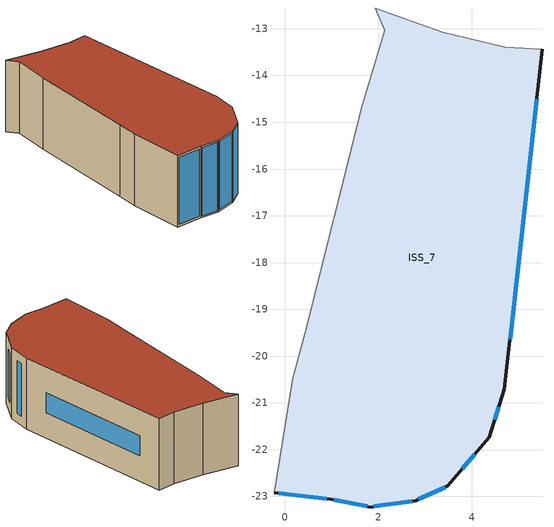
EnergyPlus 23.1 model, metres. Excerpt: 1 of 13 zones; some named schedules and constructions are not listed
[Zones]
ISS_7
 floor outside (90.1-2019 Nonresidential CZ 0 Exterior Floor (Mass)): -0.22,-22.92 0.16,-20.47 0.44,-19.49 1.65,-14.64 2.13,-13.04 1.93,-12.56 3.38,-13.07 4.71,-13.4 5.5,-13.44 4.7,-20.71 4.37,-21.73 3.48,-22.77 2.8,-23.09 1.83,-23.22 0.98,-23.06 z9
 wall outside (90.1-2019 Nonresidential CZ 0 Exterior Wall (Mass)): -0.22,-22.92 0.98,-23.06 1.83,-23.22 2.8,-23.09 3.48,-22.77 4.37,-21.73 4.7,-20.71 5.5,-13.44 z9:12
 wall to ISS_0 (Interior Partition (Mass)_FLIPPED): 5.5,-13.44 4.71,-13.4 3.38,-13.07 1.93,-12.56 2.13,-13.04 1.65,-14.64 0.44,-19.49 z9:12
 wall to ISS_11 (Interior Partition (Mass)): 0.44,-19.49 0.16,-20.47 -0.22,-22.92 z9:12
 window (90.1-2019 Nonresidential CZ 0 Glazing (Operable)): -0.13,-22.93 0.89,-23.05 z9.09:11.91; 1.05,-23.07 1.76,-23.21 z9.07:11.93; 1.9,-23.21 2.72,-23.1 z9.08:11.92; 2.85,-23.06 3.43,-22.8 z9.06:11.94; 3.8,-22.41 4.06,-22.1 z9.48:11.52; 4.49,-21.36 4.58,-21.08 z9.39:11.61; 4.81,-19.64 5.38,-14.51 z10.07:10.93
 roof outside (90.1-2019 Nonresidential CZ 0 Exterior Roof (Mass)): -0.22,-22.92 0.98,-23.06 1.83,-23.22 2.8,-23.09 3.48,-22.77 4.37,-21.73 4.7,-20.71 5.5,-13.44 4.71,-13.4 3.38,-13.07 1.93,-12.56 2.13,-13.04 1.65,-14.64 0.44,-19.49 0.16,-20.47 z12
[Schedule:Week:Daily]
CoolAvail_ISS_4_3: a964d107-99e5-4c3f-80a4-b375b6296ccf, 2bf5643d-2712-495e-b11b-f71902a6beb9, 5cc6bdb1-05a1-42f5-8221-9d794d79924b, 2a3339b3-e2e2-45cf-b4ec-3f7e3fbc4b55, 3115536e-5706-4f12-9700-b6739fd72d3d, a417bc9b-de5d-478e-ac5a-152c6a4f7a89, fb0c9244-f965-4aaa-a2ea-ef8543a84256, a964d107-99e5-4c3f-80a4-b375b6296ccf, a964d107-99e5-4c3f-80a4-b375b6296ccf, a964d107-99e5-4c3f-80a4-b375b6296ccf, a964d107-99e5-4c3f-80a4-b375b6296ccf, a964d107-99e5-4c3f-80a4-b375b6296ccf
CoolAvail_ISS_4_4: 6da0d640-41d6-4d81-b6cd-84a96e27eb92, dc335e7b-e40b-45d7-a3b8-b3f38785f657, 0a8c2671-be92-4c7e-aefa-c823da672600, 25096b80-bc5d-4046-ae34-9a421a7ba3f3, 17924a3c-c327-41d2-8c3e-03fad28696f8, 5b6cb459-1bee-44b7-8ed4-1532ec9fd585, dc335e7b-e40b-45d7-a3b8-b3f38785f657, 6da0d640-41d6-4d81-b6cd-84a96e27eb92, 6da0d640-41d6-4d81-b6cd-84a96e27eb92, 6da0d640-41d6-4d81-b6cd-84a96e27eb92, 6da0d640-41d6-4d81-b6cd-84a96e27eb92, 6da0d640-41d6-4d81-b6cd-84a96e27eb92
CoolAvail_ISS_4_5: 1b2b79ad-1cd5-4e6e-8a93-2c334258d025, 7fac5dca-6247-45cd-8dfd-59ff1113f6d2, 0d3f302e-39b3-46db-91ad-ebb567b88478, 2ed8bb58-8f91-4013-ab6e-6fc83ace663d, 6d769ada-60ce-4cc0-b9dc-2cb87715f69f, 34333be0-0b36-417a-bdaa-6125df437898, 1771ffd5-caa0-4928-820c-20e77cdef4f0, 1b2b79ad-1cd5-4e6e-8a93-2c334258d025, 1b2b79ad-1cd5-4e6e-8a93-2c334258d025, 1b2b79ad-1cd5-4e6e-8a93-2c334258d025, 1b2b79ad-1cd5-4e6e-8a93-2c334258d025, 1b2b79ad-1cd5-4e6e-8a93-2c334258d025
CoolAvail_ISS_4_6: 5786a1c6-38cc-438a-a068-25cba8108d9f, 99714c36-b1d6-4269-a341-3a8989bea4df, b6e89017-2100-4019-9f46-5af95941ae45, ad3a6a62-cc7b-4c7e-a7e5-a267f50f4db2, 9b5191b9-2555-434d-b0ed-037681804869, 77e88983-67f6-4b44-98dd-3054537edaa1, dbd4606c-3431-4140-add9-9da3cfab12af, 5786a1c6-38cc-438a-a068-25cba8108d9f, 5786a1c6-38cc-438a-a068-25cba8108d9f, 5786a1c6-38cc-438a-a068-25cba8108d9f, 5786a1c6-38cc-438a-a068-25cba8108d9f, 5786a1c6-38cc-438a-a068-25cba8108d9f
CoolAvail_ISS_4_7: c21ce18f-258a-42b2-8b25-b9ab2e27f413, b43b7172-e3fb-4373-bdc9-8f749b47d15a, bf85736a-8573-442e-bd85-ff585c752e59, 517003f4-7d9d-40fb-96d9-487fb39c5bf8, d911e7df-975a-4f11-9ff0-e05dcd8c4814, ecacc597-b4bd-4c38-8eed-319bf132f5de, d5c7f0f5-559e-4bac-bf6a-45cfbae4ef2a, c21ce18f-258a-42b2-8b25-b9ab2e27f413, c21ce18f-258a-42b2-8b25-b9ab2e27f413, c21ce18f-258a-42b2-8b25-b9ab2e27f413, c21ce18f-258a-42b2-8b25-b9ab2e27f413, c21ce18f-258a-42b2-8b25-b9ab2e27f413
CoolAvail_ISS_4_8: c855a87a-381b-46c5-9509-19cdc15a7f16, 301e79a2-4036-4552-9288-b8d9b4fa0011, 93b745e8-7b9f-4e30-bf71-441b1fdfacd8, e88b8bb8-62ab-4327-a7bc-c4fc003f64de, bbe2ed1d-55af-43bf-9d37-65de6e4a3dd3, 0d434c85-d0d1-4a07-af58-6785c255dbec, 12531b47-a778-409a-afc3-5f5a1a383e38, c855a87a-381b-46c5-9509-19cdc15a7f16, c855a87a-381b-46c5-9509-19cdc15a7f16, c855a87a-381b-46c5-9509-19cdc15a7f16, c855a87a-381b-46c5-9509-19cdc15a7f16, c855a87a-381b-46c5-9509-19cdc15a7f16
CoolAvail_ISS_4_9: 0e76d949-a282-46ec-b801-109060926de2, b4f32424-d3d6-4af7-a79c-c04e2e11757a, 12531b47-a778-409a-afc3-5f5a1a383e38, e719e640-7e00-489b-8edd-bfe7804a2d2a, b5618662-c7cc-49cd-b34e-3453c7b254f5, 1922962d-f5d9-4df7-88ca-7a33a5eb062f, dd18dc81-d582-4864-a0d4-3ada93574e7f, 0e76d949-a282-46ec-b801-109060926de2, 0e76d949-a282-46ec-b801-109060926de2, 0e76d949-a282-46ec-b801-109060926de2, 0e76d949-a282-46ec-b801-109060926de2, 0e76d949-a282-46ec-b801-109060926de2
CoolAvail_ISS_4_10: f2bd7b92-6a91-4a89-8048-be345e62b38b, 12531b47-a778-409a-afc3-5f5a1a383e38, cb1b75e0-4137-4ada-927f-2a61dd554a3e, 09a565fc-3c68-4068-ac26-319aca6ba4b6, 816801dc-b40d-4246-9c25-0442f06b9d2d, 4eb1512c-ff09-472e-9494-275f9ae03200, 5d9c1a4a-b97f-4733-94bd-e5325f87bb21, f2bd7b92-6a91-4a89-8048-be345e62b38b, f2bd7b92-6a91-4a89-8048-be345e62b38b, f2bd7b92-6a91-4a89-8048-be345e62b38b, f2bd7b92-6a91-4a89-8048-be345e62b38b, f2bd7b92-6a91-4a89-8048-be345e62b38b
CoolAvail_ISS_4_11: 12531b47-a778-409a-afc3-5f5a1a383e38, 2626e346-23d2-4094-83a7-631a79799c78, 0bedf773-e20a-4acd-be5e-dfccc22e870d, 24e94fec-3535-439c-998b-a71de5d75a6d, d685fd45-53cd-4718-a5ea-5b6e2e856276, 3d46383b-c6ac-4ba4-9cc0-c0f1da04c7fa, 770208d9-5b4d-4cf1-9200-3452b372fe61, 12531b47-a778-409a-afc3-5f5a1a383e38, 12531b47-a778-409a-afc3-5f5a1a383e38, 12531b47-a778-409a-afc3-5f5a1a383e38, 12531b47-a778-409a-afc3-5f5a1a383e38, 12531b47-a778-409a-afc3-5f5a1a383e38
CoolAvail_ISS_4_12: 2a49bd9e-9915-47a3-954b-a32c9e47500b, 9e08d60f-c9da-484f-bf9e-7837ddd3a511, 85e938f2-61f0-4092-8ec3-83b8dffe3a66, 8ebf287d-460c-41da-8c03-126490aeafa5, 22e4fa96-4470-425b-901e-3615cbdfe0e1, 40eb410b-8b97-46fa-b254-2115dea6cfaa, 4159b8c2-2a64-4123-9940-32357fc1731d, 2a49bd9e-9915-47a3-954b-a32c9e47500b, 2a49bd9e-9915-47a3-954b-a32c9e47500b, 2a49bd9e-9915-47a3-954b-a32c9e47500b, 2a49bd9e-9915-47a3-954b-a32c9e47500b, 2a49bd9e-9915-47a3-954b-a32c9e47500b
CoolAvail_ISS_4_13: 384848ea-7a93-4560-b8ee-ec5266d10625, 614eb25d-e5b8-4107-b54b-5d4158fd9056, 59b33663-589d-48c1-a5c1-6e20830883ec, 6ba29500-ac7b-4d70-ac47-6c007b368cfb, 132cd3ec-a83f-49cf-8648-a09370be4941, f1fc106d-a514-46ef-bff2-05a4dc8aca2f, bdc6b1a4-79d0-4c65-b25e-944cb2d2051c, 384848ea-7a93-4560-b8ee-ec5266d10625, 384848ea-7a93-4560-b8ee-ec5266d10625, 384848ea-7a93-4560-b8ee-ec5266d10625, 384848ea-7a93-4560-b8ee-ec5266d10625, 384848ea-7a93-4560-b8ee-ec5266d10625
CoolAvail_ISS_4_14: da2abcf1-a83d-4caf-99ac-7c2a62dbec30, 70f22cb4-fad8-4aff-b708-de0332d0e58b, b07bd2ae-9cba-45b5-94c7-ce2a78ca4f52, ad638a53-e99d-4644-a045-98fca4859651, fa417855-4ce0-4d2e-8270-c4067d276175, e9d39820-b5ab-4219-8fdb-1f6ea82e7d9a, e7a75f08-2c2f-4d5a-9285-086150afe440, da2abcf1-a83d-4caf-99ac-7c2a62dbec30, da2abcf1-a83d-4caf-99ac-7c2a62dbec30, da2abcf1-a83d-4caf-99ac-7c2a62dbec30, da2abcf1-a83d-4caf-99ac-7c2a62dbec30, da2abcf1-a83d-4caf-99ac-7c2a62dbec30
CoolAvail_ISS_4_15: bf8d8d08-b5da-4eab-ab81-c7e2bc4feb84, 46694bac-1659-4936-ac25-1dc587c6151e, a7b93b7c-bb0d-4569-8ab5-263289a88eca, a6f73b0e-533f-4f09-9ae1-883daf27fab8, 7b0ea395-4744-4def-9f57-029d3dd74e19, 08c1e39c-960a-433e-9073-45c2b326f8cf, 9e58fef7-265b-4234-b35d-6513099853ff, bf8d8d08-b5da-4eab-ab81-c7e2bc4feb84, bf8d8d08-b5da-4eab-ab81-c7e2bc4feb84, bf8d8d08-b5da-4eab-ab81-c7e2bc4feb84, bf8d8d08-b5da-4eab-ab81-c7e2bc4feb84, bf8d8d08-b5da-4eab-ab81-c7e2bc4feb84
CoolAvail_ISS_4_16: 3b99b908-b67b-4082-9c57-f14cd4e20175, dcbf5a53-533c-48f1-bc7a-10c307c2ce74, 621fc430-6fa7-41aa-8575-27ae71a9f12b, 200463b3-062d-4a1d-bf36-fed1ff2f7d55, 7b2f8ec2-5717-4fe3-bdd1-4fc2317bb685, e6926a56-27a5-4f4a-8ddb-61bd12851976, b85d8ef4-832d-42d6-8bbc-591c5725e4ae, 3b99b908-b67b-4082-9c57-f14cd4e20175, 3b99b908-b67b-4082-9c57-f14cd4e20175, 3b99b908-b67b-4082-9c57-f14cd4e20175, 3b99b908-b67b-4082-9c57-f14cd4e20175, 3b99b908-b67b-4082-9c57-f14cd4e20175
CoolAvail_ISS_4_17: faf318e1-52bb-44b2-9559-41b3001244a9, c66cfd29-5af9-4e6c-a3ee-f7fb6640c622, fb7c023f-ec03-413f-b07d-d92b9ac5b466, 46f68e28-e864-40da-a2bf-d5357412eaba, 4700d6ba-9606-44f7-8714-5d4f0055c1bd, 7d5eb8ac-639b-46e3-bfbf-afe987bda89d, bb15e84b-718d-49d9-a2ed-4de5b00f072d, faf318e1-52bb-44b2-9559-41b3001244a9, faf318e1-52bb-44b2-9559-41b3001244a9, faf318e1-52bb-44b2-9559-41b3001244a9, faf318e1-52bb-44b2-9559-41b3001244a9, faf318e1-52bb-44b2-9559-41b3001244a9
CoolAvail_ISS_4_18: c71ad370-f608-45ec-94ff-412ab9c8d591, dc39d774-00dd-4167-add5-508ae4c5a254, aaaaf936-ef6c-4fa6-9fe8-a1a3edeff047, c71ad370-f608-45ec-94ff-412ab9c8d591, 85667b0f-253c-4fc0-b1a3-b59c0e00e3e3, f12a5308-02be-4f39-b291-fa425260f8d2, 39a611e9-6e07-44f2-bfbf-68aadf2830ba, c71ad370-f608-45ec-94ff-412ab9c8d591, c71ad370-f608-45ec-94ff-412ab9c8d591, c71ad370-f608-45ec-94ff-412ab9c8d591, c71ad370-f608-45ec-94ff-412ab9c8d591, c71ad370-f608-45ec-94ff-412ab9c8d591
CoolAvail_ISS_4_19: cf4da5fc-813a-42c6-a8cf-2b9b26fcd408, 5b5307dd-8704-4429-9e64-81538c3ab81d, 72f27e0f-b599-4d81-9918-0a94f5cc3f49, 47d734c6-dcec-4011-bd95-46f6d7a86160, 9cf70d63-5f0f-41fb-a418-96e44ca164e6, 6548734e-50a1-4eab-b1a1-846b9a044538, 5218c88c-08ca-4979-97bd-068abec87058, cf4da5fc-813a-42c6-a8cf-2b9b26fcd408, cf4da5fc-813a-42c6-a8cf-2b9b26fcd408, cf4da5fc-813a-42c6-a8cf-2b9b26fcd408, cf4da5fc-813a-42c6-a8cf-2b9b26fcd408, cf4da5fc-813a-42c6-a8cf-2b9b26fcd408
CoolAvail_ISS_4_20: 4a28bebf-378b-4e0c-98c7-5912cbc0f532, 3acbb844-98a0-44dd-9f8c-a763c2830a79, cf4da5fc-813a-42c6-a8cf-2b9b26fcd408, 88bcd4fe-2e18-43e4-966d-ed453cccf67b, 3cb64b28-6660-477c-87e6-b5ec23b45f9e, fff63c10-cad4-4c0c-a8a8-9c0b9824a16e, 31665143-5f46-4cf0-bce6-529c360b87a2, 4a28bebf-378b-4e0c-98c7-5912cbc0f532, 4a28bebf-378b-4e0c-98c7-5912cbc0f532, 4a28bebf-378b-4e0c-98c7-5912cbc0f532, 4a28bebf-378b-4e0c-98c7-5912cbc0f532, 4a28bebf-378b-4e0c-98c7-5912cbc0f532
CoolAvail_ISS_4_21: 10ea3e9c-c8e4-4c9f-9a24-6f8235490943, 7fac5dca-6247-45cd-8dfd-59ff1113f6d2, fdb1ab0e-c8ed-4873-981d-3b4b36397622, fa0bea73-c2e6-45e3-96d8-af98ac851d88, 41617b40-5751-42f6-8f46-a5aadaf03c91, b0a7b671-b70a-4647-ab0c-9003cefbd400, 939bb1c0-6e51-47b4-9cfe-0db9ee19da19, 10ea3e9c-c8e4-4c9f-9a24-6f8235490943, 10ea3e9c-c8e4-4c9f-9a24-6f8235490943, 10ea3e9c-c8e4-4c9f-9a24-6f8235490943, 10ea3e9c-c8e4-4c9f-9a24-6f8235490943, 10ea3e9c-c8e4-4c9f-9a24-6f8235490943
CoolAvail_ISS_4_22: 820141ac-03eb-4e58-a5b8-6f2c45d92f95, ca7a26c0-72df-4689-81e8-63cdea68c050, d67e7feb-ccfe-464f-92c3-b16381141cd6, cebbc58f-77ce-4730-93be-abe6f592f073, bd45c754-21c7-4c35-83bf-dd566571be01, 3880684c-4c2a-4487-a7e7-7d189b46f996, 6e76de09-a941-4bd2-b96f-27ccec68bb94, 820141ac-03eb-4e58-a5b8-6f2c45d92f95, 820141ac-03eb-4e58-a5b8-6f2c45d92f95, 820141ac-03eb-4e58-a5b8-6f2c45d92f95, 820141ac-03eb-4e58-a5b8-6f2c45d92f95, 820141ac-03eb-4e58-a5b8-6f2c45d92f95
CoolAvail_ISS_4_23: d70b2462-30a3-417d-9b55-76244d579941, 15f13d3f-b812-470b-b1af-9bdc06affd63, 5b780c38-c860-4b71-bae9-05cf259ed1fe, e1876e78-e687-400e-be40-ea94c5217d87, 8fdf88a8-82d9-410f-843e-46d4e1988e20, 597babd5-8b72-400e-8490-dbf98d6e2a09, 6da934b6-2253-4638-820a-9997a3fc5da8, d70b2462-30a3-417d-9b55-76244d579941, d70b2462-30a3-417d-9b55-76244d579941, d70b2462-30a3-417d-9b55-76244d579941, d70b2462-30a3-417d-9b55-76244d579941, d70b2462-30a3-417d-9b55-76244d579941
CoolAvail_ISS_4_24: 475d144a-8d13-4d58-a2da-3ab2e93dc7e7, 789598b5-f611-412a-b310-098c0f691a5d, 755330d8-1b22-4534-a02a-c53480b3a4e5, f78329c8-9ffc-489f-a2f5-fb6cb1761558, b2c2869d-ed13-4fac-99c7-aaf49e3b7844, 090aaad5-a128-486d-b200-6d922c48acf5, 44e7aa45-dbd7-4abf-8184-9797e4b36311, 475d144a-8d13-4d58-a2da-3ab2e93dc7e7, 475d144a-8d13-4d58-a2da-3ab2e93dc7e7, 475d144a-8d13-4d58-a2da-3ab2e93dc7e7, 475d144a-8d13-4d58-a2da-3ab2e93dc7e7, 475d144a-8d13-4d58-a2da-3ab2e93dc7e7
CoolAvail_ISS_4_25: 2b311644-3143-4e4f-ad19-09aa724a8dff, fe849b11-955d-4684-bbd0-a1e9b4aa19b6, 2e6fd446-64fd-454b-83e0-e820f9a5f52d, 9d987cba-2a7a-496d-b90f-662575cd5dd9, 59074af8-0a25-4315-856b-2edfad9a8916, 3a1e6eef-4dd5-40d8-a92a-1dea604d18d4, 01b983bd-2d17-4f0a-968b-3c204645bb15, 2b311644-3143-4e4f-ad19-09aa724a8dff, 2b311644-3143-4e4f-ad19-09aa724a8dff, 2b311644-3143-4e4f-ad19-09aa724a8dff, 2b311644-3143-4e4f-ad19-09aa724a8dff, 2b311644-3143-4e4f-ad19-09aa724a8dff
CoolAvail_ISS_4_26: 545cab68-ce3c-483e-81aa-25f490a46d86, e9d7cb86-8601-40d2-95b1-3c92e2f1f32f, e268dd3c-0642-40bb-803e-666368799ee4, ae668b5a-15f4-4d0c-9872-3a52cf0d1db1, c3fa998d-de58-419b-80c0-a574417382d2, 7d81ac5d-b26f-415c-8e6a-4ece4cfa260c, a498241e-d729-40bc-991e-5e8d708b7bc9, 545cab68-ce3c-483e-81aa-25f490a46d86, 545cab68-ce3c-483e-81aa-25f490a46d86, 545cab68-ce3c-483e-81aa-25f490a46d86, 545cab68-ce3c-483e-81aa-25f490a46d86, 545cab68-ce3c-483e-81aa-25f490a46d86
CoolAvail_ISS_4_27: e013dee8-fee1-44bd-93ae-b3065944c017, d6b96865-a13e-4037-9788-64715abd1b9b, 8b5f9b8a-5b1f-4d82-ae2a-c83ae0d0c6d3, fe860b76-c3cd-4067-b260-22ef71d79255, 1038f0ee-0592-4279-8759-f8a5b7ff0be9, 38166ebe-7deb-496d-aee1-63fe53fd5d6f, f328ec1c-159e-4b23-a9ba-813a56d7d32e, e013dee8-fee1-44bd-93ae-b3065944c017, e013dee8-fee1-44bd-93ae-b3065944c017, e013dee8-fee1-44bd-93ae-b3065944c017, e013dee8-fee1-44bd-93ae-b3065944c017, e013dee8-fee1-44bd-93ae-b3065944c017
CoolAvail_ISS_4_28: e95ca637-2c29-443c-aac9-ba59b1dee0f8, b6064c5e-1f52-49ba-bab2-bca20717d0fd, 868b4ff2-61c0-4b7b-9a5f-ca60dd09d27a, 08289204-ecfb-4d65-829f-a1414e8ace1a, 46f68e28-e864-40da-a2bf-d5357412eaba, f83a6363-48d5-4fba-9f21-57b9a9ad5f78, 10ea3e9c-c8e4-4c9f-9a24-6f8235490943, e95ca637-2c29-443c-aac9-ba59b1dee0f8, e95ca637-2c29-443c-aac9-ba59b1dee0f8, e95ca637-2c29-443c-aac9-ba59b1dee0f8, e95ca637-2c29-443c-aac9-ba59b1dee0f8, e95ca637-2c29-443c-aac9-ba59b1dee0f8
CoolAvail_ISS_4_29: 571d3694-669f-439a-bcb0-6cf6216108a2, 1a79cb03-f92c-4589-8d75-bc6275836837, 8661a43f-711f-4b17-8503-5213d123ea7a, a0229f07-dc1c-4560-a905-13b11cc59c09, 46f68e28-e864-40da-a2bf-d5357412eaba, 46f68e28-e864-40da-a2bf-d5357412eaba, a568f926-99aa-414a-a7ea-b3768ceeb753, 571d3694-669f-439a-bcb0-6cf6216108a2, 571d3694-669f-439a-bcb0-6cf6216108a2, 571d3694-669f-439a-bcb0-6cf6216108a2, 571d3694-669f-439a-bcb0-6cf6216108a2, 571d3694-669f-439a-bcb0-6cf6216108a2
CoolAvail_ISS_4_30: 45061b19-febd-4526-9570-1f21a7086f0c, 12531b47-a778-409a-afc3-5f5a1a383e38, 59666eb1-6c28-46bb-940b-6ca59630d910, cd744dcf-dce2-4d4b-a7f8-daa602f3d211, 0ca7b911-3826-4d48-a57a-7394f15a51f2, f6108009-b0aa-49ae-94be-0677e594ceb6, 820c4c58-c42d-41e9-b215-4e7bf05f5197, 45061b19-febd-4526-9570-1f21a7086f0c, 45061b19-febd-4526-9570-1f21a7086f0c, 45061b19-febd-4526-9570-1f21a7086f0c, 45061b19-febd-4526-9570-1f21a7086f0c, 45061b19-febd-4526-9570-1f21a7086f0c
CoolAvail_ISS_4_31: 9cc47e2c-ee00-4099-96b8-4162a42716a7, 88bcd4fe-2e18-43e4-966d-ed453cccf67b, 8661a43f-711f-4b17-8503-5213d123ea7a, 10df2edd-0f84-4e5f-b701-53d8b9d13dc2, 2a0d46ec-18cd-4a02-8e4a-311bff42c3ea, cb1b3717-686f-4d32-bbe1-ea75913f93bd, fc997b3a-f9f1-40cb-b1c0-d35cee9c5c25, 9cc47e2c-ee00-4099-96b8-4162a42716a7, 9cc47e2c-ee00-4099-96b8-4162a42716a7, 9cc47e2c-ee00-4099-96b8-4162a42716a7, 9cc47e2c-ee00-4099-96b8-4162a42716a7, 9cc47e2c-ee00-4099-96b8-4162a42716a7
CoolAvail_ISS_4_32: fa8c74fe-c95d-4660-b85a-88cf6b44ead0, 185236a1-42cc-4378-8d2a-f0c687be8152, 646e6a7b-e232-4f54-a341-6ea0961270c4, 5ef0380c-8530-4672-89b2-d0053777c4b0, 184a39fc-adbe-4550-bd70-535d58a703fa, 72b43716-8d98-4033-a577-9813a5c5ed84, a2b35108-d538-4e8f-9979-27f03970389e, fa8c74fe-c95d-4660-b85a-88cf6b44ead0, fa8c74fe-c95d-4660-b85a-88cf6b44ead0, fa8c74fe-c95d-4660-b85a-88cf6b44ead0, fa8c74fe-c95d-4660-b85a-88cf6b44ead0, fa8c74fe-c95d-4660-b85a-88cf6b44ead0
CoolAvail_ISS_4_33: 5494cabf-0719-4997-ac73-9b5e24d4f528, 6db75396-19b1-46b9-8235-e91e69c05566, 872ae464-bc5c-41e4-ab98-84459ce587c9, 91d1037a-2dc5-4426-b058-420dc496d604, b169fd0d-a363-4637-a59b-2c954cb74e7c, fdb1ab0e-c8ed-4873-981d-3b4b36397622, 7196ffaf-b576-46e3-aa76-b70bf992a3f0, 5494cabf-0719-4997-ac73-9b5e24d4f528, 5494cabf-0719-4997-ac73-9b5e24d4f528, 5494cabf-0719-4997-ac73-9b5e24d4f528, 5494cabf-0719-4997-ac73-9b5e24d4f528, 5494cabf-0719-4997-ac73-9b5e24d4f528
CoolAvail_ISS_4_34: ea04392c-e9c8-4168-be16-abac06a691cf, 99dec3e1-bac3-4d96-8738-6f196348ee5c, f8c5082e-a237-4130-a017-d6e29cf6c566, 0bacbfc9-5ecd-42bf-937d-7f05193bacb1, 9338b558-b06d-40e3-98d1-683436e893bc, cbcac942-5ac6-497f-90c1-b73735c17716, ce094aa2-080d-43a6-8362-0479873b68df, ea04392c-e9c8-4168-be16-abac06a691cf, ea04392c-e9c8-4168-be16-abac06a691cf, ea04392c-e9c8-4168-be16-abac06a691cf, ea04392c-e9c8-4168-be16-abac06a691cf, ea04392c-e9c8-4168-be16-abac06a691cf
CoolAvail_ISS_4_35: d8a31d8f-75b0-446f-8f73-4dab2d5eed0f, 3d3f794c-1ec6-4740-9d07-d3bc5787070e, 600e6f81-509e-41a3-bf2a-7f4d4cd3f12d, fb8483dc-7f45-461b-b657-57cfb4a0f116, dbd4606c-3431-4140-add9-9da3cfab12af, 47ade2ef-f521-4468-a89a-ca1d94eb3f8d, 865ad902-8718-419c-ba38-6eb7f9723016, d8a31d8f-75b0-446f-8f73-4dab2d5eed0f, d8a31d8f-75b0-446f-8f73-4dab2d5eed0f, d8a31d8f-75b0-446f-8f73-4dab2d5eed0f, d8a31d8f-75b0-446f-8f73-4dab2d5eed0f, d8a31d8f-75b0-446f-8f73-4dab2d5eed0f
CoolAvail_ISS_4_36: 5bfff525-f3c7-4879-bdef-dd42af90710c, 4a28bebf-378b-4e0c-98c7-5912cbc0f532, b922b942-fdab-4a96-9b47-d4432acc14f1, 28b5e9c5-ec92-4bc0-880e-c13979e5b68a, 9e27aeda-e383-459f-8111-847aee1a07f8, 5b833201-b28d-4821-8bcc-1962c3eedb27, 2e6fd446-64fd-454b-83e0-e820f9a5f52d, 5bfff525-f3c7-4879-bdef-dd42af90710c, 5bfff525-f3c7-4879-bdef-dd42af90710c, 5bfff525-f3c7-4879-bdef-dd42af90710c, 5bfff525-f3c7-4879-bdef-dd42af90710c, 5bfff525-f3c7-4879-bdef-dd42af90710c
CoolAvail_ISS_4_37: 46f68e28-e864-40da-a2bf-d5357412eaba, 3a127710-7443-45f8-9489-889a76faaeff, eb2fa523-9aea-4a86-822f-7402be31336a, 85ee5b97-4fa1-480e-a81b-23baca38898e, c1d74090-dc97-4b67-bd84-a8115544f061, 836c73d3-2576-4144-97e6-c70854d764d6, 0b6cf2cc-02c6-4932-88ad-d99945c2565a, 46f68e28-e864-40da-a2bf-d5357412eaba, 46f68e28-e864-40da-a2bf-d5357412eaba, 46f68e28-e864-40da-a2bf-d5357412eaba, 46f68e28-e864-40da-a2bf-d5357412eaba, 46f68e28-e864-40da-a2bf-d5357412eaba
CoolAvail_ISS_4_38: 5b44b215-89ad-466a-9d7a-e6cb0c1999ba, 88c201f4-a5f6-491a-bc11-c75b9bd2e93f, 5bfff525-f3c7-4879-bdef-dd42af90710c, 454b3b25-2b2f-49a6-8bed-e14204a32b55, 744dab85-5a37-4e81-9f92-61f0bdaf9431, 3e861000-1ec8-46bf-b579-71132bfb23a5, 2a9cda35-25b3-4e50-900b-b9b739b834aa, 5b44b215-89ad-466a-9d7a-e6cb0c1999ba, 5b44b215-89ad-466a-9d7a-e6cb0c1999ba, 5b44b215-89ad-466a-9d7a-e6cb0c1999ba, 5b44b215-89ad-466a-9d7a-e6cb0c1999ba, 5b44b215-89ad-466a-9d7a-e6cb0c1999ba
CoolAvail_ISS_4_39: d05bd24d-796b-48bf-8bc5-fa42b119640c, 5b0ed4c9-7ceb-4b8c-a43c-ed9929f58d1e, 42116582-086e-478e-a545-e69779dd8a52, da6a2a0d-ac28-4011-a787-516f61c1a55f, 7ab4d364-6ba9-438d-8f5d-1eddf824954b, 24ef2dfb-7799-47fd-aa30-c4119d08dbd6, 46f68e28-e864-40da-a2bf-d5357412eaba, d05bd24d-796b-48bf-8bc5-fa42b119640c, d05bd24d-796b-48bf-8bc5-fa42b119640c, d05bd24d-796b-48bf-8bc5-fa42b119640c, d05bd24d-796b-48bf-8bc5-fa42b119640c, d05bd24d-796b-48bf-8bc5-fa42b119640c
CoolAvail_ISS_4_40: a0229f07-dc1c-4560-a905-13b11cc59c09, 7c36500b-8f66-47ac-915e-d734a9855751, 8be4abe7-000c-42f9-aa1f-6b8a2ac92743, 2e27c99f-a5c0-4f60-9206-11009ee6b478, 814d7899-a77d-42ff-af6e-11b54aa89900, db5997a3-e434-4ba0-9f3c-0db9acbed074, 1fd36c70-2295-48b5-9395-b3c8fa6ed09c, a0229f07-dc1c-4560-a905-13b11cc59c09, a0229f07-dc1c-4560-a905-13b11cc59c09, a0229f07-dc1c-4560-a905-13b11cc59c09, a0229f07-dc1c-4560-a905-13b11cc59c09, a0229f07-dc1c-4560-a905-13b11cc59c09
CoolAvail_ISS_4_41: 2a72a13d-5e4b-44db-ad01-76264dc349fa, 51ef5e7c-7b1d-4df3-9b0a-0fbe2372d03c, 6122a214-3f2d-4de6-bf8e-379ec44e7dd8, 803fcd09-69c6-40dd-9b35-5d7ac15a68d8, 2538803e-4c51-472b-b103-07a3d55689f9, a272fd6b-d428-4692-ada8-1e738b84d36b, adef7895-6f02-48d0-9f4d-54e5f1119188, 2a72a13d-5e4b-44db-ad01-76264dc349fa, 2a72a13d-5e4b-44db-ad01-76264dc349fa, 2a72a13d-5e4b-44db-ad01-76264dc349fa, 2a72a13d-5e4b-44db-ad01-76264dc349fa, 2a72a13d-5e4b-44db-ad01-76264dc349fa
CoolAvail_ISS_4_42: 78c93035-ebce-4343-b1a8-f86602726ac7, 604badd7-400e-43fb-bd32-c34a42cb7ecd, 0c0d324b-0d6b-4f90-bb7c-1137a90bd877, c10c4fbe-61ee-4d52-8bae-482017d4afb2, df0bba37-3d70-4a9e-bf06-86b61b93159a, 3cb0e0dd-037d-4dde-8597-6468a4d6918c, 125e9192-c0aa-4bd7-8597-20248584bc62, 78c93035-ebce-4343-b1a8-f86602726ac7, 78c93035-ebce-4343-b1a8-f86602726ac7, 78c93035-ebce-4343-b1a8-f86602726ac7, 78c93035-ebce-4343-b1a8-f86602726ac7, 78c93035-ebce-4343-b1a8-f86602726ac7
CoolAvail_ISS_4_43: d6dcf4c3-3c31-4ad2-a140-0da0cadc56a7, 99ba14a1-6c44-4f38-ba13-93252c98763a, 330628cd-783c-4e4e-861e-a357226f984d, 41c35824-3f9f-43df-8edd-b30b44d2a37a, 478a7a83-7c34-47a1-80c9-d558c050b604, f7b08b5d-0dda-45f4-8219-4d22e9f62385, b39bc4c5-9218-422b-b413-d69710c60b74, d6dcf4c3-3c31-4ad2-a140-0da0cadc56a7, d6dcf4c3-3c31-4ad2-a140-0da0cadc56a7, d6dcf4c3-3c31-4ad2-a140-0da0cadc56a7, d6dcf4c3-3c31-4ad2-a140-0da0cadc56a7, d6dcf4c3-3c31-4ad2-a140-0da0cadc56a7
CoolAvail_ISS_4_44: 78e55134-c146-4401-bc54-34c713d829d2, bdb04c5f-5c95-4945-8cfd-93e3131f8926, 6c612a57-929d-4dfc-8748-f7e01d78e87b, 73f8adfb-2b02-49ce-b917-dc74dc9f2e5f, 4a56945c-6f69-44a9-8f50-3a34e26c2db6, a6698840-9b46-4a97-bcc8-f7cda19bc93f, 2fb50c63-efcc-41cf-b813-91b9eca99eb9, 78e55134-c146-4401-bc54-34c713d829d2, 78e55134-c146-4401-bc54-34c713d829d2, 78e55134-c146-4401-bc54-34c713d829d2, 78e55134-c146-4401-bc54-34c713d829d2, 78e55134-c146-4401-bc54-34c713d829d2
CoolAvail_ISS_4_45: 768736c6-1e3d-478b-935d-de285d9124b7, 12531b47-a778-409a-afc3-5f5a1a383e38, ad1631eb-f151-4929-a83b-de4f56066a8f, 22b36ce7-05db-412a-9cf0-3c84da4ce7ab, 42116582-086e-478e-a545-e69779dd8a52, 053eccda-6cb1-4086-9d93-7d8252609908, 768736c6-1e3d-478b-935d-de285d9124b7, 768736c6-1e3d-478b-935d-de285d9124b7, 768736c6-1e3d-478b-935d-de285d9124b7, 768736c6-1e3d-478b-935d-de285d9124b7, 768736c6-1e3d-478b-935d-de285d9124b7, 768736c6-1e3d-478b-935d-de285d9124b7
CoolAvail_ISS_4_46: 112c67cb-92bf-435b-ae7b-1489d35ec978, 604badd7-400e-43fb-bd32-c34a42cb7ecd, 403f3a57-031d-411d-a35e-dd83f031fb06, 9fe8c835-75a3-47c4-8fd8-73a2e7829854, 1bd8f6d5-efdc-47d3-8767-3f77d1b1a966, c5cf582d-59e6-4231-a916-9f151ef5aff2, c0f120cf-fb1f-410e-a31c-d27ab80a34c5, 112c67cb-92bf-435b-ae7b-1489d35ec978, 112c67cb-92bf-435b-ae7b-1489d35ec978, 112c67cb-92bf-435b-ae7b-1489d35ec978, 112c67cb-92bf-435b-ae7b-1489d35ec978, 112c67cb-92bf-435b-ae7b-1489d35ec978
CoolAvail_ISS_4_47: 1b55bb03-ed1a-46cd-a726-b8643300a78f, ac87f1b8-a690-45cb-baaa-ac4409d26367, 6f1bff23-3d9b-4e3a-b3b2-22b0721e3ef4, f8be8b45-04d6-4e99-9c00-b5c0ca24a190, e5bc79c3-6e81-44bb-bf70-967e13f0bdad, 3218934a-0097-4794-a98d-c844a32a225b, fb536831-2a13-453a-abd2-06d308c2a27d, 1b55bb03-ed1a-46cd-a726-b8643300a78f, 1b55bb03-ed1a-46cd-a726-b8643300a78f, 1b55bb03-ed1a-46cd-a726-b8643300a78f, 1b55bb03-ed1a-46cd-a726-b8643300a78f, 1b55bb03-ed1a-46cd-a726-b8643300a78f
CoolAvail_ISS_4_48: b2925905-6abb-4c02-abba-91a726e9064c, 3f169990-f9ce-4dbb-84c6-894221037448, 32e76b73-f0bd-4490-b05c-b073849b9779, 613dd8b9-d0cb-4047-99e2-85bffd7cc064, d19892b5-b04d-401b-b5eb-d2cb441ee56a, 233604b9-45ae-4392-af2f-cba5c79e4975, 68e656c7-341f-4366-9bd7-30d77fa6db42, b2925905-6abb-4c02-abba-91a726e9064c, b2925905-6abb-4c02-abba-91a726e9064c, b2925905-6abb-4c02-abba-91a726e9064c, b2925905-6abb-4c02-abba-91a726e9064c, b2925905-6abb-4c02-abba-91a726e9064c
CoolAvail_ISS_4_49: 74552c46-30ab-4759-94e8-63e3d1f7accb, d6e55a8f-bc87-45cd-9c9f-cd70924e27a5, 021e1a17-10e8-4b2d-b519-0cf3192cc715, d254b795-3fdf-4f39-80ff-e140f63d290e, 1d480875-807e-48c1-9200-7516ebc32ad7, 64881aca-a996-45d7-b077-b1b3d227525a, 4489f36e-e3c6-4e4b-bd5f-265baaedea73, 74552c46-30ab-4759-94e8-63e3d1f7accb, 74552c46-30ab-4759-94e8-63e3d1f7accb, 74552c46-30ab-4759-94e8-63e3d1f7accb, 74552c46-30ab-4759-94e8-63e3d1f7accb, 74552c46-30ab-4759-94e8-63e3d1f7accb
CoolAvail_ISS_4_50: 471115d3-0f87-48e8-b825-fac5a6f35d6c, 8be4abe7-000c-42f9-aa1f-6b8a2ac92743, 158876e2-13fd-4787-95ae-b86d372af880, 2a169ae8-9acd-4529-9eee-55b8eb574f1b, ca860249-6253-49f4-b145-16789525877a, 31280550-7689-42ee-840a-ab6c0e466e40, 720e0b40-1fdb-4e75-af50-1b9984cfd1a4, 471115d3-0f87-48e8-b825-fac5a6f35d6c, 471115d3-0f87-48e8-b825-fac5a6f35d6c, 471115d3-0f87-48e8-b825-fac5a6f35d6c, 471115d3-0f87-48e8-b825-fac5a6f35d6c, 471115d3-0f87-48e8-b825-fac5a6f35d6c
CoolAvail_ISS_4_51: 59112f08-b127-4301-906f-b836840b287e, bb00959c-f919-4aed-8de9-f9c1df3630f8, de2802b0-cc67-4408-8fd1-7e9211b10048, d257d055-b112-40be-82b2-c4495abe85c7, ddf9be1b-2dac-4bf2-9cbc-7e794f62100c, 49d97e55-3071-46c9-941b-d634227f9f2a, cb1b3717-686f-4d32-bbe1-ea75913f93bd, 59112f08-b127-4301-906f-b836840b287e, 59112f08-b127-4301-906f-b836840b287e, 59112f08-b127-4301-906f-b836840b287e, 59112f08-b127-4301-906f-b836840b287e, 59112f08-b127-4301-906f-b836840b287e
CoolAvail_ISS_4_52: 78bfa29d-fe78-4bb4-9f64-e69e04f39406, 78bfa29d-fe78-4bb4-9f64-e69e04f39406, 78bfa29d-fe78-4bb4-9f64-e69e04f39406, 78bfa29d-fe78-4bb4-9f64-e69e04f39406, 78bfa29d-fe78-4bb4-9f64-e69e04f39406, 78bfa29d-fe78-4bb4-9f64-e69e04f39406, 78bfa29d-fe78-4bb4-9f64-e69e04f39406, 78bfa29d-fe78-4bb4-9f64-e69e04f39406, 78bfa29d-fe78-4bb4-9f64-e69e04f39406, 78bfa29d-fe78-4bb4-9f64-e69e04f39406, 78bfa29d-fe78-4bb4-9f64-e69e04f39406, 78bfa29d-fe78-4bb4-9f64-e69e04f39406
NatVentAvail_ISS_4_0: 347d55b7-038e-4562-bce8-456b87efe422, 9497c3f9-e4f3-4ae8-9b5e-6f440661514e, 02c75c42-13c4-4a81-95b2-7d0787e539a0, 1f5bb4e1-6097-4445-aa30-08b131c5a8f0, 6a036ade-b22a-40b1-a59a-fc9928e33420, cdcac5e7-2935-42b6-a401-44e7ff1a3379, bb2921c9-3083-47d7-adc0-0439cd541f1d, 347d55b7-038e-4562-bce8-456b87efe422, 347d55b7-038e-4562-bce8-456b87efe422, 347d55b7-038e-4562-bce8-456b87efe422, 347d55b7-038e-4562-bce8-456b87efe422, 347d55b7-038e-4562-bce8-456b87efe422
NatVentAvail_ISS_4_1: 31e6458c-07ac-4517-9220-31c48d09a3b9, 808b53e7-b6eb-416f-b75c-5a60ae408371, 2a0bdd91-2ab7-455f-9d66-9f0dcc569485, 2f2a32ef-c756-4c4e-acc4-de23138b763c, 3d5812fc-4e48-4f03-85a1-51b9f05794ff, eed53eab-8b4b-4f1c-9231-a5dca8a631a8, 1a875456-26a8-41d9-bcb1-23a2e93c5b05, 31e6458c-07ac-4517-9220-31c48d09a3b9, 31e6458c-07ac-4517-9220-31c48d09a3b9, 31e6458c-07ac-4517-9220-31c48d09a3b9, 31e6458c-07ac-4517-9220-31c48d09a3b9, 31e6458c-07ac-4517-9220-31c48d09a3b9
NatVentAvail_ISS_4_2: 84ae7651-f4de-44b9-9899-2582cbdb995d, 495f6a35-d38b-4195-8a37-4b40f724b044, 3d5812fc-4e48-4f03-85a1-51b9f05794ff, a0e33699-6675-4571-9d88-4c12ba26899f, 9497c3f9-e4f3-4ae8-9b5e-6f440661514e, efa8682e-43cf-4f3c-b0e6-29221eeec237, 5867c58b-4625-41f3-b584-9ebb24ec32a8, 84ae7651-f4de-44b9-9899-2582cbdb995d, 84ae7651-f4de-44b9-9899-2582cbdb995d, 84ae7651-f4de-44b9-9899-2582cbdb995d, 84ae7651-f4de-44b9-9899-2582cbdb995d, 84ae7651-f4de-44b9-9899-2582cbdb995d
NatVentAvail_ISS_4_3: a818ccd2-c854-43d0-9f66-eb4bd9638d8e, 6e76de09-a941-4bd2-b96f-27ccec68bb94, fe6c31c8-0dda-4b75-81b7-5c1efcddb083, dda988eb-bae8-4d63-86a5-b6c0bda95034, 7a904727-3a56-424e-8116-60c6ad07f1dc, 347d55b7-038e-4562-bce8-456b87efe422, dd8d3e53-b593-4d87-9bc4-be4af5198a33, a818ccd2-c854-43d0-9f66-eb4bd9638d8e, a818ccd2-c854-43d0-9f66-eb4bd9638d8e, a818ccd2-c854-43d0-9f66-eb4bd9638d8e, a818ccd2-c854-43d0-9f66-eb4bd9638d8e, a818ccd2-c854-43d0-9f66-eb4bd9638d8e
NatVentAvail_ISS_4_4: 0c759d3e-a654-4724-93b5-70c13bc12d1d, 021d0772-810e-4e4b-8f2a-a1619a49f355, e0df6127-968f-45f9-8c87-5caeb0cafc55, bfaec549-311d-4496-abb4-5617f4cc1a59, 4980f9f0-cd16-43dd-8c59-504c34da3416, b817c66c-6d6a-45e4-a55e-97319d023a8b, 021d0772-810e-4e4b-8f2a-a1619a49f355, 0c759d3e-a654-4724-93b5-70c13bc12d1d, 0c759d3e-a654-4724-93b5-70c13bc12d1d, 0c759d3e-a654-4724-93b5-70c13bc12d1d, 0c759d3e-a654-4724-93b5-70c13bc12d1d, 0c759d3e-a654-4724-93b5-70c13bc12d1d
NatVentAvail_ISS_4_5: dea2bbc8-2288-40d1-a2d5-a177ac33657e, dc8b5669-3ebe-45cf-9e0a-796c1a786df0, b135f7d7-2b4b-4e37-bfe0-58334846911b, 2333cbfa-4dd2-4999-97ab-03a3268194e9, 5707c89a-2f09-4238-a486-8c2d0057f9b6, 9dfa8010-5864-48b9-aace-82d37f85b587, d58aaad8-7cbd-4782-a375-7b6575282f05, dea2bbc8-2288-40d1-a2d5-a177ac33657e, dea2bbc8-2288-40d1-a2d5-a177ac33657e, dea2bbc8-2288-40d1-a2d5-a177ac33657e, dea2bbc8-2288-40d1-a2d5-a177ac33657e, dea2bbc8-2288-40d1-a2d5-a177ac33657e
NatVentAvail_ISS_4_6: 1d8e266b-bb19-4368-9dd6-c44a9e71e150, f8c5082e-a237-4130-a017-d6e29cf6c566, cd7e5bb2-f1bc-4af8-801a-55bbcf77cb89, 1aaf95b1-6b11-4f20-b636-f8c9cd44f9f6, 49ae3206-3ec9-4832-a4c2-0d7b4eac3c65, b8ffa932-6720-4a41-9c80-de49e67e423e, a86efa0d-8891-41c0-89a9-eb536844657b, 1d8e266b-bb19-4368-9dd6-c44a9e71e150, 1d8e266b-bb19-4368-9dd6-c44a9e71e150, 1d8e266b-bb19-4368-9dd6-c44a9e71e150, 1d8e266b-bb19-4368-9dd6-c44a9e71e150, 1d8e266b-bb19-4368-9dd6-c44a9e71e150
NatVentAvail_ISS_4_7: 2b8a7710-590c-4735-8937-afae2f743f59, 926fce72-2cba-4f06-8e61-ee34aca217cf, 30858728-6386-4b68-892c-7b175f19578c, e7437833-518d-486e-8f46-e43f1733b808, 54c7a7a4-bd24-4fff-9f99-4840ac86f206, 00c50d44-a893-462e-adc5-a616422e0ef9, 0575a820-2eae-4c1c-bbd0-3531ec3c33dc, 2b8a7710-590c-4735-8937-afae2f743f59, 2b8a7710-590c-4735-8937-afae2f743f59, 2b8a7710-590c-4735-8937-afae2f743f59, 2b8a7710-590c-4735-8937-afae2f743f59, 2b8a7710-590c-4735-8937-afae2f743f59
NatVentAvail_ISS_4_8: 9d74e3d4-a9a9-48a3-84d8-704d79f904d0, 8089f7d0-f13f-46e6-a13c-d41517ad9383, 20437749-1463-4af0-aa40-cb234d343798, 9015eb93-7869-414a-ae01-0db2bcecc531, dec17c5b-4049-43e1-9a90-a723a8944471, 2026730f-dd33-4f01-8a14-8376efc71115, 47c5d768-7b4a-48a1-808d-429495cd01bc, 9d74e3d4-a9a9-48a3-84d8-704d79f904d0, 9d74e3d4-a9a9-48a3-84d8-704d79f904d0, 9d74e3d4-a9a9-48a3-84d8-704d79f904d0, 9d74e3d4-a9a9-48a3-84d8-704d79f904d0, 9d74e3d4-a9a9-48a3-84d8-704d79f904d0
NatVentAvail_ISS_4_9: 0eb51b7f-a4f0-4607-9c4d-6b9d2864478f, 6ae1809d-5a85-45a9-857c-42673be4954a, 47c5d768-7b4a-48a1-808d-429495cd01bc, 77480b0d-aeae-478d-a96b-37a4d4199b45, 9eba3db1-355f-42c7-9c13-37b01b408a15, f0b2b9be-24b4-4280-986e-e782a73990e1, 47cff60b-bd3d-4ae0-ad14-3ebb443ef9d5, 0eb51b7f-a4f0-4607-9c4d-6b9d2864478f, 0eb51b7f-a4f0-4607-9c4d-6b9d2864478f, 0eb51b7f-a4f0-4607-9c4d-6b9d2864478f, 0eb51b7f-a4f0-4607-9c4d-6b9d2864478f, 0eb51b7f-a4f0-4607-9c4d-6b9d2864478f
NatVentAvail_ISS_4_10: 9912cebe-4070-46c5-aca3-2e11fc6e50f9, 47c5d768-7b4a-48a1-808d-429495cd01bc, c53c6bee-c25f-4ac5-96c2-53c2e5ef0bc5, 24660c3e-e053-4e0b-a3a2-e134f5c7cfdc, 553eecc1-0424-4e8a-b2f8-0fe1840c3f1f, c3c61266-f6da-4284-9b9b-1aae67e0f11b, bf46ae58-0cb1-40f5-b615-3cb060d1ccae, 9912cebe-4070-46c5-aca3-2e11fc6e50f9, 9912cebe-4070-46c5-aca3-2e11fc6e50f9, 9912cebe-4070-46c5-aca3-2e11fc6e50f9, 9912cebe-4070-46c5-aca3-2e11fc6e50f9, 9912cebe-4070-46c5-aca3-2e11fc6e50f9
NatVentAvail_ISS_4_11: 47c5d768-7b4a-48a1-808d-429495cd01bc, f7772115-8a17-4abc-aca6-0985ffa1d231, b4131f45-e422-40ec-b2a9-956249e4f700, 338b2587-ee57-4e5b-acb7-2cda7bef30c7, 30954edf-17c5-43a4-9fbb-cfd349146233, fe036796-60d1-4e3b-a834-0a3b108878d4, 5508df6a-9fa0-4c98-a0a9-b120a6e6ca85, 47c5d768-7b4a-48a1-808d-429495cd01bc, 47c5d768-7b4a-48a1-808d-429495cd01bc, 47c5d768-7b4a-48a1-808d-429495cd01bc, 47c5d768-7b4a-48a1-808d-429495cd01bc, 47c5d768-7b4a-48a1-808d-429495cd01bc
NatVentAvail_ISS_4_12: 9e4de668-5c0b-4b18-9f84-43340eb7de64, 3fc7e13c-ba9b-4abf-ad62-5d9c6ae2b19f, 69fd0356-41ca-4566-a63a-875f57287f07, 0f72afe0-3d0d-43cd-bc86-6d366968bbdb, f0756c80-633d-445f-9ada-2880c47accb9, 58a8699a-92a3-475c-a43f-aee051d475cb, a5c75578-db00-4035-a6bd-12d8859ee814, 9e4de668-5c0b-4b18-9f84-43340eb7de64, 9e4de668-5c0b-4b18-9f84-43340eb7de64, 9e4de668-5c0b-4b18-9f84-43340eb7de64, 9e4de668-5c0b-4b18-9f84-43340eb7de64, 9e4de668-5c0b-4b18-9f84-43340eb7de64
NatVentAvail_ISS_4_13: 5668b15e-3178-4749-bdce-f16cad26c077, 43f57ed7-353c-49a5-95b1-fadbab51cf42, 9c120ee9-6e99-46a1-92c9-47147dbc7031, b718a5fb-b2a5-4edc-9616-2dbcbbb84562, 153a99d2-cb69-4770-80c4-b636431e560e, 7b7c670e-dffa-4387-a918-eb8090e016c5, 4ba70f92-26a1-4e22-ae9b-21b3a8cbfbc0, 5668b15e-3178-4749-bdce-f16cad26c077, 5668b15e-3178-4749-bdce-f16cad26c077, 5668b15e-3178-4749-bdce-f16cad26c077, 5668b15e-3178-4749-bdce-f16cad26c077, 5668b15e-3178-4749-bdce-f16cad26c077
NatVentAvail_ISS_4_14: 88ea5642-9558-4173-b52e-b72fd2a468fe, 7b0d70b4-6d3a-40d1-8645-cbeeba61a406, 91a15d1b-25b0-426a-999b-bde4fc834830, 8c6a5d82-2695-4c12-a2d9-937649744301, 5bb90e3b-6f0c-4724-a28a-9f01b1babb02, 70ed6a4c-85b4-46e2-b93d-c81f16dce1f6, 867d212e-9d6f-4428-ab79-ae34f15dca9c, 88ea5642-9558-4173-b52e-b72fd2a468fe, 88ea5642-9558-4173-b52e-b72fd2a468fe, 88ea5642-9558-4173-b52e-b72fd2a468fe, 88ea5642-9558-4173-b52e-b72fd2a468fe, 88ea5642-9558-4173-b52e-b72fd2a468fe
NatVentAvail_ISS_4_15: b7af9413-87d1-46bc-b3f9-c667b2052c9e, 269739aa-2d40-4877-9c61-5931b6ada25a, 7b914f22-7571-4aa1-ad53-4029426c74f7, 158876e2-13fd-4787-95ae-b86d372af880, 8e09e956-a7c9-41fd-ae93-b76491330efa, ad12a31f-083f-4236-bb79-d1e0870e19c1, 36a0acb6-d152-45fe-87a6-d6e7103a6972, b7af9413-87d1-46bc-b3f9-c667b2052c9e, b7af9413-87d1-46bc-b3f9-c667b2052c9e, b7af9413-87d1-46bc-b3f9-c667b2052c9e, b7af9413-87d1-46bc-b3f9-c667b2052c9e, b7af9413-87d1-46bc-b3f9-c667b2052c9e
NatVentAvail_ISS_4_16: cf3db2ff-82b6-488a-930d-133dbca2a297, d93b1293-4c19-4e22-a9a3-3eac806f7c1d, ac425b5f-9c42-4b8b-a498-5879e9bbcc94, a25a4507-8ff0-4e3c-92b1-267f2caeeb71, 5383cc17-6933-44ea-a498-ab2884f15de2, 9bfe174b-c2ed-4b65-a708-190e6d7b11fb, 4fd26251-b100-4953-a9ab-f1e24601d18a, cf3db2ff-82b6-488a-930d-133dbca2a297, cf3db2ff-82b6-488a-930d-133dbca2a297, cf3db2ff-82b6-488a-930d-133dbca2a297, cf3db2ff-82b6-488a-930d-133dbca2a297, cf3db2ff-82b6-488a-930d-133dbca2a297
NatVentAvail_ISS_4_17: f9e61ab1-7728-4d9d-8fe1-b24739b5c8d6, 813cbcb4-7a41-4a84-aec9-93c30a024dbd, 1a5d8876-3cc7-41a9-ba43-12e516d83989, 647e0f2c-778a-4d61-86bf-7f667cec723d, 2aae2edc-2d57-4e3d-973a-0211336ac020, 8d9c377b-d2ea-40e4-b66c-fc3d273aebea, cd556942-927f-4c86-bcef-3c459adf4f8e, f9e61ab1-7728-4d9d-8fe1-b24739b5c8d6, f9e61ab1-7728-4d9d-8fe1-b24739b5c8d6, f9e61ab1-7728-4d9d-8fe1-b24739b5c8d6, f9e61ab1-7728-4d9d-8fe1-b24739b5c8d6, f9e61ab1-7728-4d9d-8fe1-b24739b5c8d6
NatVentAvail_ISS_4_18: b58c5377-15d9-410f-a4cc-43822df6d4e0, 9e2eb322-e243-4a27-926a-d4e3defd8a08, 788a1496-81b9-4997-b196-09e885b656f9, b58c5377-15d9-410f-a4cc-43822df6d4e0, 6d0910fa-c984-4a92-8021-bbf9d67b93f9, a471a66b-f89d-442f-a9a8-48da8b7d5403, febc458f-bbc7-462c-85b9-881f4c73ab04, b58c5377-15d9-410f-a4cc-43822df6d4e0, b58c5377-15d9-410f-a4cc-43822df6d4e0, b58c5377-15d9-410f-a4cc-43822df6d4e0, b58c5377-15d9-410f-a4cc-43822df6d4e0, b58c5377-15d9-410f-a4cc-43822df6d4e0
NatVentAvail_ISS_4_19: a7a8551e-96d3-4fd6-bb0b-fe4ca2dd1986, f8c08b89-5adf-4e28-9409-8752b177d4a8, 524d0afd-2120-4997-92f0-2e86d4c74bf0, 94648f1a-2b8a-4c93-b626-513551805e1d, b85dd538-4fec-4d5e-8158-b1e68b90bbd8, 5b19d2b6-01c4-4e15-9780-7f20e980e38a, dd98143e-ec58-487d-9c8f-1bedbff18c8e, a7a8551e-96d3-4fd6-bb0b-fe4ca2dd1986, a7a8551e-96d3-4fd6-bb0b-fe4ca2dd1986, a7a8551e-96d3-4fd6-bb0b-fe4ca2dd1986, a7a8551e-96d3-4fd6-bb0b-fe4ca2dd1986, a7a8551e-96d3-4fd6-bb0b-fe4ca2dd1986
NatVentAvail_ISS_4_20: 556129f5-a8ab-42ab-bdec-427f6167c670, 2543d355-49e0-4e07-832c-9d94369e5f03, a7a8551e-96d3-4fd6-bb0b-fe4ca2dd1986, 707ad967-478c-4ac9-9f56-108cb743e184, ad2f890c-0a1c-4631-8b94-ab923c3a1fde, e09d4d53-ced4-452a-92ef-7031bfb63e31, 31eafc2d-287a-4af1-b968-868b65c6cfae, 556129f5-a8ab-42ab-bdec-427f6167c670, 556129f5-a8ab-42ab-bdec-427f6167c670, 556129f5-a8ab-42ab-bdec-427f6167c670, 556129f5-a8ab-42ab-bdec-427f6167c670, 556129f5-a8ab-42ab-bdec-427f6167c670
NatVentAvail_ISS_4_21: 0210ffe0-c8c5-4704-a17c-30f6b7ba5182, dc8b5669-3ebe-45cf-9e0a-796c1a786df0, 2e876ef0-6b14-469b-8aab-6b2f59b3159e, 99ba14a1-6c44-4f38-ba13-93252c98763a, 6cac600a-08a1-4369-bc47-e97c0b606d06, 49e001ed-d1c6-436c-bd0c-6ae12f544230, 33232d81-95e6-426a-8847-5e719ea95db1, 0210ffe0-c8c5-4704-a17c-30f6b7ba5182, 0210ffe0-c8c5-4704-a17c-30f6b7ba5182, 0210ffe0-c8c5-4704-a17c-30f6b7ba5182, 0210ffe0-c8c5-4704-a17c-30f6b7ba5182, 0210ffe0-c8c5-4704-a17c-30f6b7ba5182
NatVentAvail_ISS_4_22: 1bd8f6d5-efdc-47d3-8767-3f77d1b1a966, 998d96e1-0d67-4c43-8d66-3cf94210b12a, ff997f24-f6a6-43dc-ac3a-8c8fbd2ec0f4, cb262533-cb30-4446-bc1c-c7c292bc447b, ff731b20-b5fb-4160-a318-e8e97e32bd46, 112c67cb-92bf-435b-ae7b-1489d35ec978, 2bf5643d-2712-495e-b11b-f71902a6beb9, 1bd8f6d5-efdc-47d3-8767-3f77d1b1a966, 1bd8f6d5-efdc-47d3-8767-3f77d1b1a966, 1bd8f6d5-efdc-47d3-8767-3f77d1b1a966, 1bd8f6d5-efdc-47d3-8767-3f77d1b1a966, 1bd8f6d5-efdc-47d3-8767-3f77d1b1a966
NatVentAvail_ISS_4_23: 2ea1310e-d988-40e8-921b-6f63c6c66c5d, 2098abeb-3ad9-48cc-8fa9-fe43be57d8ea, ecac4bea-a4ab-4ca8-b15a-d21bf3634e23, 42f69e0f-da8f-401e-a904-95fe2d631b8b, 0fd5cf7c-50d3-4cef-a79c-1a673837e4a7, fda086fc-4683-4251-a165-0c31756bfeb3, 79ede57d-2ea5-4b6c-a09a-282900601d10, 2ea1310e-d988-40e8-921b-6f63c6c66c5d, 2ea1310e-d988-40e8-921b-6f63c6c66c5d, 2ea1310e-d988-40e8-921b-6f63c6c66c5d, 2ea1310e-d988-40e8-921b-6f63c6c66c5d, 2ea1310e-d988-40e8-921b-6f63c6c66c5d
NatVentAvail_ISS_4_24: ca33ea72-290d-466f-a10d-04f5078d5459, 80ac7100-fecc-432b-b8d8-0aef27925792, 0912e7bf-7941-4e81-81b9-3fe24044cb67, d3ac68ac-e5e1-41af-bbe9-eeafd04eb16f, 9366b974-fd66-436a-86a6-3dff316a52ed, 13d55ff6-3126-4d7e-a0b5-9d8af0269879, f26b9bc5-ebc0-49e0-b6f6-a9aecd680394, ca33ea72-290d-466f-a10d-04f5078d5459, ca33ea72-290d-466f-a10d-04f5078d5459, ca33ea72-290d-466f-a10d-04f5078d5459, ca33ea72-290d-466f-a10d-04f5078d5459, ca33ea72-290d-466f-a10d-04f5078d5459
NatVentAvail_ISS_4_25: 5e0caf0a-0975-4095-aeee-5177679fc916, ef3acc4a-62a7-4368-b11b-0bc0ee34e112, 768736c6-1e3d-478b-935d-de285d9124b7, a7131d28-bfe0-4a79-ba31-4b6647055931, 0b9b0190-0d32-4286-8001-29d5007821be, 1e2a233d-4ecc-4662-8356-21ca5b01d4a7, ed222975-a6bd-4094-8680-d0088485bc24, 5e0caf0a-0975-4095-aeee-5177679fc916, 5e0caf0a-0975-4095-aeee-5177679fc916, 5e0caf0a-0975-4095-aeee-5177679fc916, 5e0caf0a-0975-4095-aeee-5177679fc916, 5e0caf0a-0975-4095-aeee-5177679fc916
